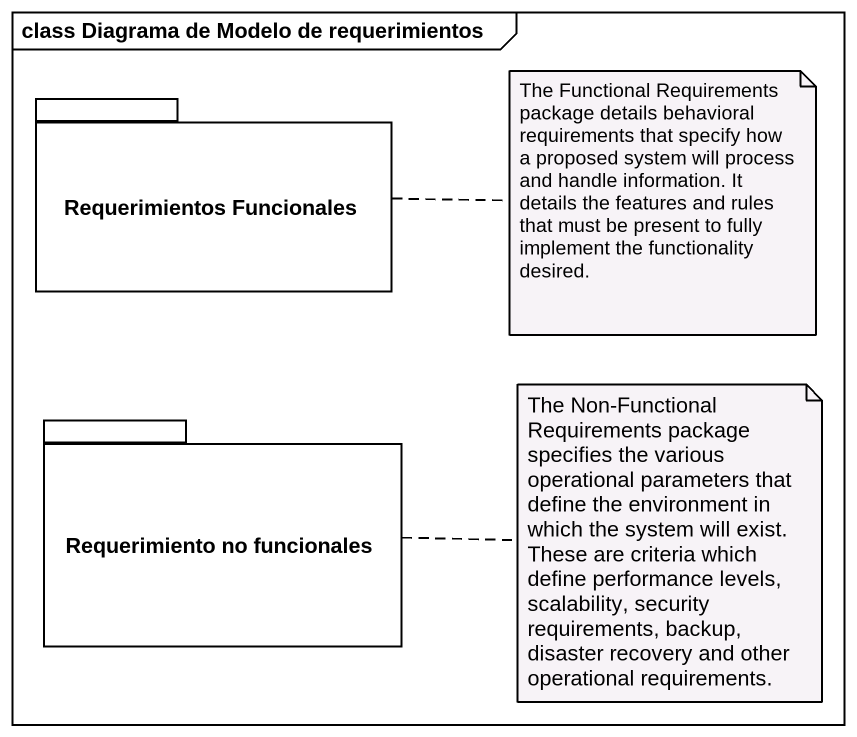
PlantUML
@startuml
mainframe class Diagrama de Modelo de requerimientos
package "Requerimientos Funcionales" as Requerimientos_Funcionales {
}
package "Requerimiento no funcionales" as Requerimiento_no_funcionales {
}
note right of Requerimientos_Funcionales : The Functional Requirements package details behavioral requirements that specify how a proposed system will process and handle information. It details the features and rules that must be present to fully implement the functionality desired.
note right of Requerimiento_no_funcionales : The Non-Functional Requirements package specifies the various operational parameters that define the environment in which the system will exist. These are criteria which define performance levels, scalability, security requirements, backup, disaster recovery and other operational requirements.
@enduml
